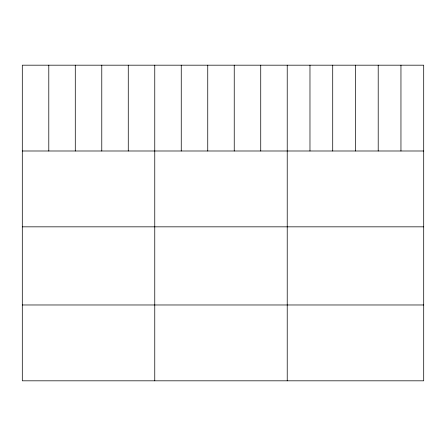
<?xml version="1.0" encoding="UTF-8"?>
<svg xmlns="http://www.w3.org/2000/svg" width="446" height="446" viewBox="0 0 446 446"><rect width="100%" height="100%" fill="white"/><g stroke="black" fill="none" stroke-linecap="round" stroke-linejoin="round"><path stroke-width="0.67" d="M423.7 150.993L423.7 380.817L22.3 380.817L22.3 65.183L423.7 65.183L423.7 150.993L22.3 150.993M22.3 226.836L423.7 226.836M22.3 304.975L423.7 304.975M400.954 65.183L400.954 150.993M378.208 65.183L378.208 150.993M355.462 65.183L355.462 150.993M332.716 65.183L332.716 150.993M309.97 65.183L309.97 150.993M287.224 65.183L287.224 380.817M260.732 65.183L260.732 150.993M234.239 65.183L234.239 150.993M207.747 65.183L207.747 150.993M181.254 65.183L181.254 150.993M154.762 65.183L154.762 380.817M128.27 65.183L128.27 150.993M101.777 65.183L101.777 150.993M75.285 65.183L75.285 150.993M48.792 65.183L48.792 150.993"/></g></svg>
